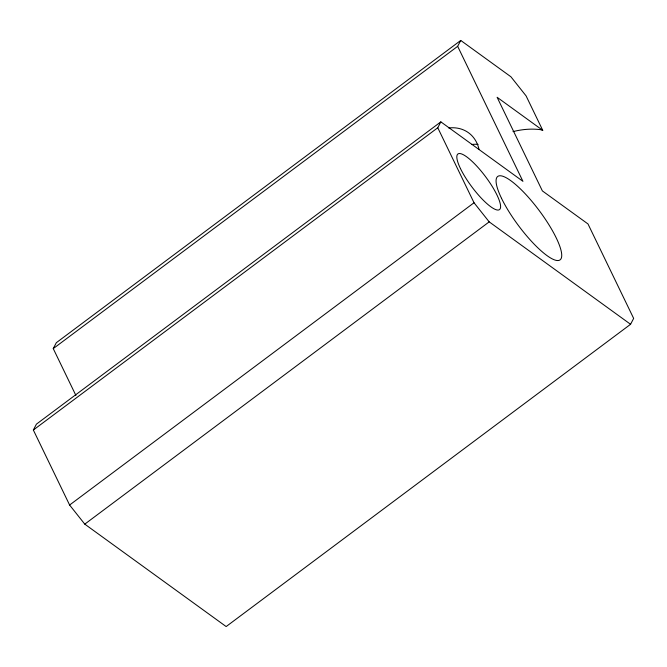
<?xml version="1.0" encoding="UTF-8"?>
<svg xmlns="http://www.w3.org/2000/svg" width="667" height="667" viewBox="0 0 667 667"><rect width="100%" height="100%" fill="white"/><g stroke="black" fill="none" stroke-linecap="round" stroke-linejoin="round"><path stroke-width="1" d="M75.913 395.473L53.252 348.599L56.328 342.705L460.747 40.437L510.922 76.78L526.088 95.89L542.738 130.34L540.37 129.648A95.498 72.67 -54.1 0 0 512.998 131.632M542.738 130.34L497.123 97.29L542.379 190.912L587.994 223.954L633.65 318.401L630.573 324.295L226.155 626.563L84.776 524.137L69.61 505.027L33.35 430.023L36.427 424.137L440.845 121.861L522.936 181.332L457.67 46.331L460.747 40.437M33.35 430.023L437.769 127.756L440.845 121.861M53.252 348.599L457.67 46.331M69.61 505.027L474.029 202.76L437.769 127.756M84.776 524.137L489.194 221.869L630.573 324.295M474.029 202.76L489.194 221.869M471.502 144.481A43.405 33.033 -54.1 0 1 478.081 144.397M448.699 127.956A43.405 33.033 -54.1 0 1 479.089 149.541M501.509 198.299A52.084 12.806 53.2 0 0 558.254 260.522A52.084 12.806 53.2 0 0 526.855 195.564A52.084 12.806 53.2 0 0 501.509 198.299M460.455 168.559A34.726 8.538 53.2 0 0 498.291 210.038A34.726 8.538 53.2 0 0 477.355 166.733A34.726 8.538 53.2 0 0 460.455 168.559"/></g></svg>
